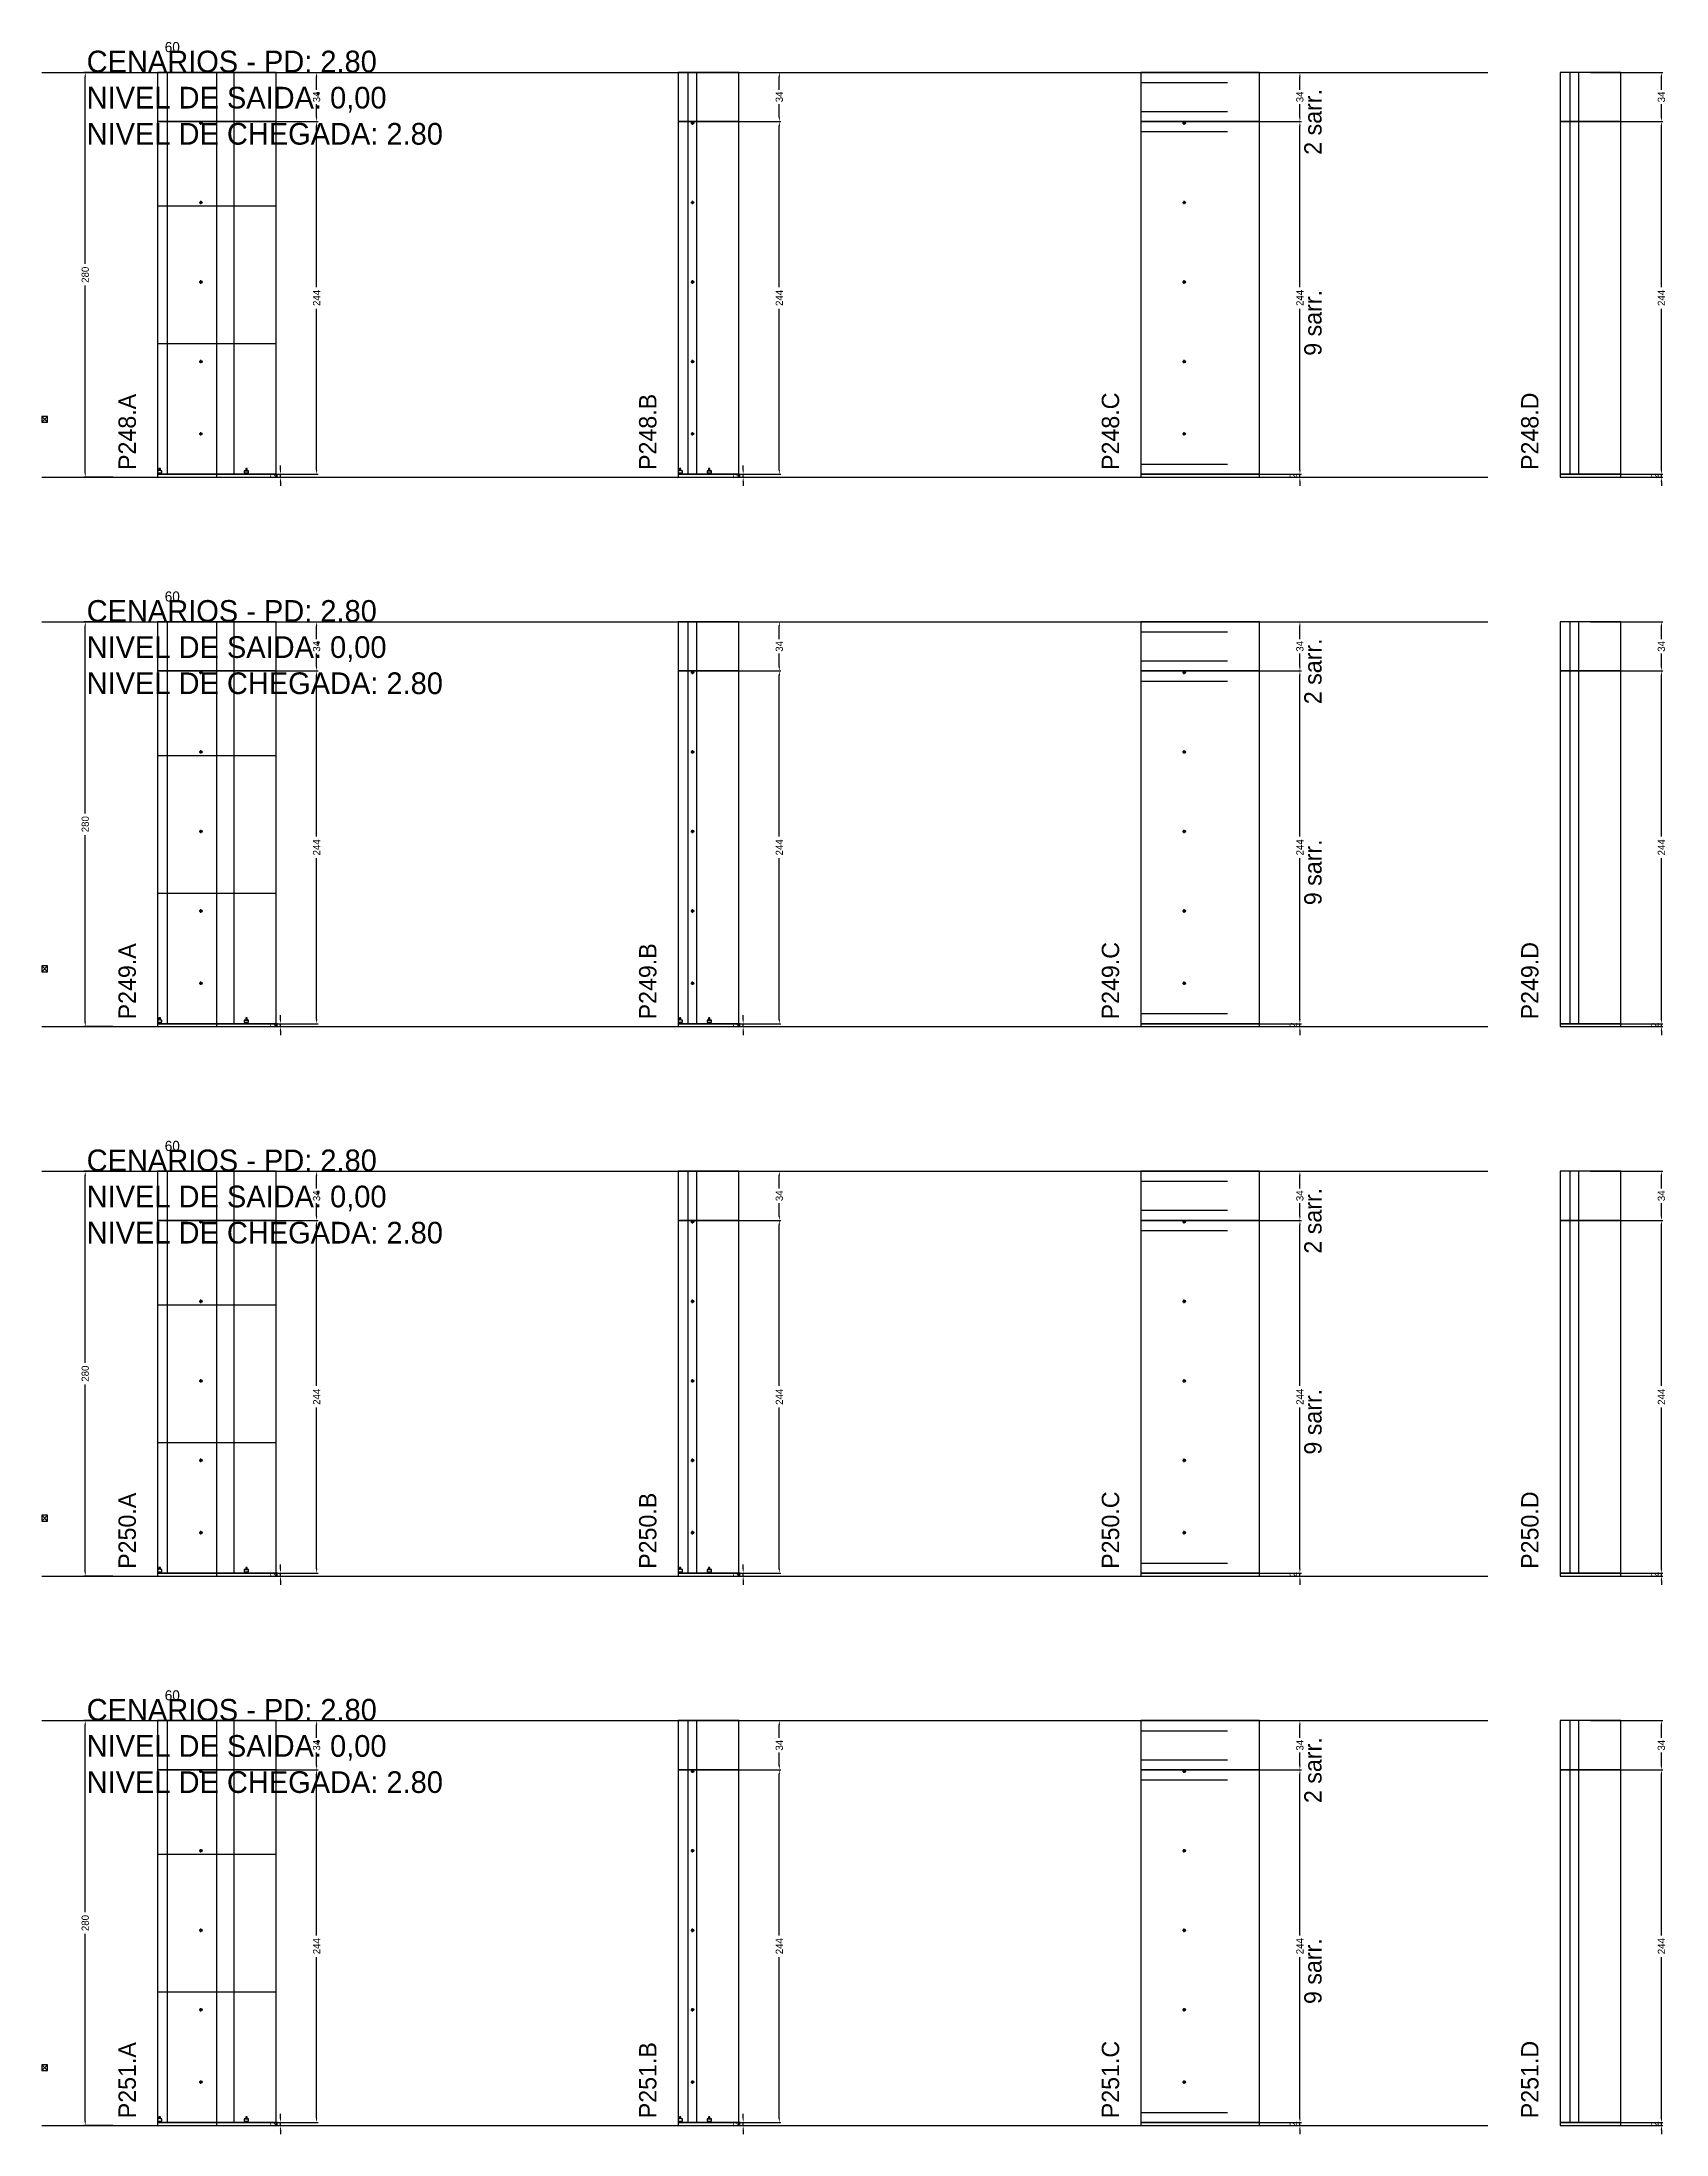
# Model space of a CAD drawing. Header units: centimetres. Extents: x -10500 to 4299, y -38766 to 295.
# Drawn here: x -7000 to -5877, y -35346 to -33899 of the extents above; entities that cross this region are included whole.
import ezdxf

# ---------------------------------------------------------------- set-up
doc = ezdxf.new("R2010")
doc.units = ezdxf.units.CM
doc.linetypes.add('DASHED', pattern=[2, -2])
for name, color, linetype in [('COTA', 241, 'Continuous'), ('COTAS FURACAO', 16, 'Continuous'), ('Madeira', 30, 'Continuous'), ('NOMENCLATURA', 7, 'Continuous'), ('Nível', 160, 'Continuous'), ('Painéis', 200, 'Continuous'), ('Perfil Metálico', 150, 'Continuous'), ('SARR_2.2x7', 40, 'Continuous'), ('texto', 7, 'Continuous')]:
    doc.layers.add(name, color=color, linetype=linetype)
doc.dimstyles.new('PAINEL-NOVA', dxfattribs={"dimtxt": 5, "dimasz": 3, "dimexe": 1, "dimexo": 1, "dimgap": 1, "dimtad": 1, "dimcen": 2.5, "dimazin": 3, "dimtfac": 1, "dimtmove": 0, "dimatfit": 3})

# ---------------------------------------------------------------- blocks, each defined once
blk = doc.blocks.new('_CLOSEDFILLED')
at = {"color": 0, "linetype": 'BYBLOCK'}
blk.add_solid([(-1, 0.16), (0, 0), (-1, -0.16)], dxfattribs=at)
blk = doc.blocks.new('*D2379')
for p, q in [((-6951, -33920), (-6971, -33920)), ((-6970, -34052.5), (-6970, -33923)), ((-6970, -34197), (-6970, -34067.5)), ((-6951, -34200), (-6971, -34200))]:
    blk.add_line(p, q)
at = {"layer": 'Defpoints'}
for p in [(-6950, -33920), (-6970, -34200), (-6950, -34200)]:
    blk.add_point(p, dxfattribs=at)
at = {"layer": 'COTA', "xscale": 3, "yscale": 3}
for p, rotation in [((-6970, -33920), 90), ((-6970, -34200), 270)]:
    blk.add_blockref('_CLOSEDFILLED', p, dxfattribs=dict(at, rotation=rotation))
at = {"layer": 'COTA', "insert": (-6970, -34060), "char_height": 5, "attachment_point": 5, "rotation": 90}
blk.add_mtext('280', dxfattribs=at)
blk = doc.blocks.new('MULDURA')
at = {"layer": 'Paineis'}
for p, q in [((0, 0), (4, 4)), ((4, 0), (0, 4))]:
    blk.add_line(p, q, dxfattribs=at)
blk.add_lwpolyline([(0, 0), (4, 0), (4, 4), (0, 4)], close=True, dxfattribs=at)
blk = doc.blocks.new('*D2381')
for p, q in [((-6859, -33954), (-6809, -33954)), ((-6810, -34068.5), (-6810, -33957)), ((-6810, -34195), (-6810, -34083.5)), ((-6859, -34198), (-6809, -34198))]:
    blk.add_line(p, q)
at = {"layer": 'Defpoints'}
for p in [(-6860, -33954), (-6860, -34198), (-6810, -34198)]:
    blk.add_point(p, dxfattribs=at)
at = {"layer": 'COTA', "xscale": 3, "yscale": 3}
for p, rotation in [((-6810, -33954), 90), ((-6810, -34198), 270)]:
    blk.add_blockref('_CLOSEDFILLED', p, dxfattribs=dict(at, rotation=rotation))
at = {"layer": 'COTA', "insert": (-6810, -34076), "char_height": 5, "attachment_point": 5, "rotation": 90}
blk.add_mtext('244', dxfattribs=at)
blk = doc.blocks.new('*D2382')
for p, q in [((-6859, -33920), (-6809, -33920)), ((-6810, -33932), (-6810, -33923)), ((-6810, -33951), (-6810, -33942)), ((-6859, -33954), (-6809, -33954))]:
    blk.add_line(p, q)
at = {"layer": 'Defpoints'}
for p in [(-6860, -33920), (-6860, -33954), (-6810, -33954)]:
    blk.add_point(p, dxfattribs=at)
at = {"layer": 'COTA', "xscale": 3, "yscale": 3}
for p, rotation in [((-6810, -33920), 90), ((-6810, -33954), 270)]:
    blk.add_blockref('_CLOSEDFILLED', p, dxfattribs=dict(at, rotation=rotation))
at = {"layer": 'COTA', "insert": (-6810, -33937), "char_height": 5, "attachment_point": 5, "rotation": 90}
blk.add_mtext('34', dxfattribs=at)
blk = doc.blocks.new('SLIPTEE')
at = {"layer": 'Paineis'}
blk.add_lwpolyline([(0, 0), (3, 0), (3, 1.5), (2, 1.5), (2, 3), (1, 3), (1, 1.5), (0, 1.5)], close=True, dxfattribs=at)
blk = doc.blocks.new('SLIPTDD')
at = {"layer": 'Paineis'}
blk.add_line((0, 1.5), (3, 1.5), dxfattribs=at)
blk.add_lwpolyline([(0, 0), (3, 0), (3, 1.5), (2, 1.5), (2, 3), (1, 3), (1, 1.5), (0, 1.5)], close=True, dxfattribs=at)
blk = doc.blocks.new('furacao')
at = {"layer": 'COTAS FURACAO'}
for p, q in [((-1.2, 0), (1.2, 0)), ((0, -1.2), (0, 1.2))]:
    blk.add_line(p, q, dxfattribs=at)
blk.add_circle((0, 0), 0.8, dxfattribs=at)
blk = doc.blocks.new('*D2384')
for p, q in [((-6539, -33954), (-6489, -33954)), ((-6490, -34068.5), (-6490, -33957)), ((-6490, -34195), (-6490, -34083.5)), ((-6539, -34198), (-6489, -34198))]:
    blk.add_line(p, q)
at = {"layer": 'Defpoints'}
for p in [(-6540, -33954), (-6540, -34198), (-6490, -34198)]:
    blk.add_point(p, dxfattribs=at)
at = {"layer": 'COTA', "xscale": 3, "yscale": 3}
for p, rotation in [((-6490, -33954), 90), ((-6490, -34198), 270)]:
    blk.add_blockref('_CLOSEDFILLED', p, dxfattribs=dict(at, rotation=rotation))
at = {"layer": 'COTA', "insert": (-6490, -34076), "char_height": 5, "attachment_point": 5, "rotation": 90}
blk.add_mtext('244', dxfattribs=at)
blk = doc.blocks.new('*D2385')
for p, q in [((-6539, -33920), (-6489, -33920)), ((-6490, -33932), (-6490, -33923)), ((-6490, -33951), (-6490, -33942)), ((-6539, -33954), (-6489, -33954))]:
    blk.add_line(p, q)
at = {"layer": 'Defpoints'}
for p in [(-6540, -33920), (-6540, -33954), (-6490, -33954)]:
    blk.add_point(p, dxfattribs=at)
at = {"layer": 'COTA', "xscale": 3, "yscale": 3}
for p, rotation in [((-6490, -33920), 90), ((-6490, -33954), 270)]:
    blk.add_blockref('_CLOSEDFILLED', p, dxfattribs=dict(at, rotation=rotation))
at = {"layer": 'COTA', "insert": (-6490, -33937), "char_height": 5, "attachment_point": 5, "rotation": 90}
blk.add_mtext('34', dxfattribs=at)
blk = doc.blocks.new('*D2387')
for p, q in [((-6179, -33954), (-6129, -33954)), ((-6130, -34068.5), (-6130, -33957)), ((-6130, -34195), (-6130, -34083.5)), ((-6179, -34198), (-6129, -34198))]:
    blk.add_line(p, q)
at = {"layer": 'Defpoints'}
for p in [(-6180, -33954), (-6180, -34198), (-6130, -34198)]:
    blk.add_point(p, dxfattribs=at)
at = {"layer": 'COTA', "xscale": 3, "yscale": 3}
for p, rotation in [((-6130, -33954), 90), ((-6130, -34198), 270)]:
    blk.add_blockref('_CLOSEDFILLED', p, dxfattribs=dict(at, rotation=rotation))
at = {"layer": 'COTA', "insert": (-6130, -34076), "char_height": 5, "attachment_point": 5, "rotation": 90}
blk.add_mtext('244', dxfattribs=at)
blk = doc.blocks.new('*D2388')
for p, q in [((-6179, -33920), (-6129, -33920)), ((-6130, -33932), (-6130, -33923)), ((-6130, -33951), (-6130, -33942)), ((-6179, -33954), (-6129, -33954))]:
    blk.add_line(p, q)
at = {"layer": 'Defpoints'}
for p in [(-6180, -33920), (-6180, -33954), (-6130, -33954)]:
    blk.add_point(p, dxfattribs=at)
at = {"layer": 'COTA', "xscale": 3, "yscale": 3}
for p, rotation in [((-6130, -33920), 90), ((-6130, -33954), 270)]:
    blk.add_blockref('_CLOSEDFILLED', p, dxfattribs=dict(at, rotation=rotation))
at = {"layer": 'COTA', "insert": (-6130, -33937), "char_height": 5, "attachment_point": 5, "rotation": 90}
blk.add_mtext('34', dxfattribs=at)
blk = doc.blocks.new('*D2390')
for p, q in [((-5929, -33954), (-5879, -33954)), ((-5880, -34068.5), (-5880, -33957)), ((-5880, -34195), (-5880, -34083.5)), ((-5929, -34198), (-5879, -34198))]:
    blk.add_line(p, q)
at = {"layer": 'Defpoints'}
for p in [(-5930, -33954), (-5930, -34198), (-5880, -34198)]:
    blk.add_point(p, dxfattribs=at)
at = {"layer": 'COTA', "xscale": 3, "yscale": 3}
for p, rotation in [((-5880, -33954), 90), ((-5880, -34198), 270)]:
    blk.add_blockref('_CLOSEDFILLED', p, dxfattribs=dict(at, rotation=rotation))
at = {"layer": 'COTA', "insert": (-5880, -34076), "char_height": 5, "attachment_point": 5, "rotation": 90}
blk.add_mtext('244', dxfattribs=at)
blk = doc.blocks.new('*D2391')
for p, q in [((-5929, -33920), (-5879, -33920)), ((-5880, -33932), (-5880, -33923)), ((-5880, -33951), (-5880, -33942)), ((-5929, -33954), (-5879, -33954))]:
    blk.add_line(p, q)
at = {"layer": 'Defpoints'}
for p in [(-5930, -33920), (-5930, -33954), (-5880, -33954)]:
    blk.add_point(p, dxfattribs=at)
at = {"layer": 'COTA', "xscale": 3, "yscale": 3}
for p, rotation in [((-5880, -33920), 90), ((-5880, -33954), 270)]:
    blk.add_blockref('_CLOSEDFILLED', p, dxfattribs=dict(at, rotation=rotation))
at = {"layer": 'COTA', "insert": (-5880, -33937), "char_height": 5, "attachment_point": 5, "rotation": 90}
blk.add_mtext('34', dxfattribs=at)
blk = doc.blocks.new('*D2405')
for p, q in [((-6951, -34300), (-6971, -34300)), ((-6970, -34432.5), (-6970, -34303)), ((-6970, -34577), (-6970, -34447.5)), ((-6951, -34580), (-6971, -34580))]:
    blk.add_line(p, q)
at = {"layer": 'Defpoints'}
for p in [(-6950, -34300), (-6970, -34580), (-6950, -34580)]:
    blk.add_point(p, dxfattribs=at)
at = {"layer": 'COTA', "xscale": 3, "yscale": 3}
for p, rotation in [((-6970, -34300), 90), ((-6970, -34580), 270)]:
    blk.add_blockref('_CLOSEDFILLED', p, dxfattribs=dict(at, rotation=rotation))
at = {"layer": 'COTA', "insert": (-6970, -34440), "char_height": 5, "attachment_point": 5, "rotation": 90}
blk.add_mtext('280', dxfattribs=at)
blk = doc.blocks.new('*D2407')
for p, q in [((-6859, -34334), (-6809, -34334)), ((-6810, -34448.5), (-6810, -34337)), ((-6810, -34575), (-6810, -34463.5)), ((-6859, -34578), (-6809, -34578))]:
    blk.add_line(p, q)
at = {"layer": 'Defpoints'}
for p in [(-6860, -34334), (-6860, -34578), (-6810, -34578)]:
    blk.add_point(p, dxfattribs=at)
at = {"layer": 'COTA', "xscale": 3, "yscale": 3}
for p, rotation in [((-6810, -34334), 90), ((-6810, -34578), 270)]:
    blk.add_blockref('_CLOSEDFILLED', p, dxfattribs=dict(at, rotation=rotation))
at = {"layer": 'COTA', "insert": (-6810, -34456), "char_height": 5, "attachment_point": 5, "rotation": 90}
blk.add_mtext('244', dxfattribs=at)
blk = doc.blocks.new('*D2408')
for p, q in [((-6859, -34300), (-6809, -34300)), ((-6810, -34312), (-6810, -34303)), ((-6810, -34331), (-6810, -34322)), ((-6859, -34334), (-6809, -34334))]:
    blk.add_line(p, q)
at = {"layer": 'Defpoints'}
for p in [(-6860, -34300), (-6860, -34334), (-6810, -34334)]:
    blk.add_point(p, dxfattribs=at)
at = {"layer": 'COTA', "xscale": 3, "yscale": 3}
for p, rotation in [((-6810, -34300), 90), ((-6810, -34334), 270)]:
    blk.add_blockref('_CLOSEDFILLED', p, dxfattribs=dict(at, rotation=rotation))
at = {"layer": 'COTA', "insert": (-6810, -34317), "char_height": 5, "attachment_point": 5, "rotation": 90}
blk.add_mtext('34', dxfattribs=at)
blk = doc.blocks.new('*D2410')
for p, q in [((-6539, -34334), (-6489, -34334)), ((-6490, -34448.5), (-6490, -34337)), ((-6490, -34575), (-6490, -34463.5)), ((-6539, -34578), (-6489, -34578))]:
    blk.add_line(p, q)
at = {"layer": 'Defpoints'}
for p in [(-6540, -34334), (-6540, -34578), (-6490, -34578)]:
    blk.add_point(p, dxfattribs=at)
at = {"layer": 'COTA', "xscale": 3, "yscale": 3}
for p, rotation in [((-6490, -34334), 90), ((-6490, -34578), 270)]:
    blk.add_blockref('_CLOSEDFILLED', p, dxfattribs=dict(at, rotation=rotation))
at = {"layer": 'COTA', "insert": (-6490, -34456), "char_height": 5, "attachment_point": 5, "rotation": 90}
blk.add_mtext('244', dxfattribs=at)
blk = doc.blocks.new('*D2411')
for p, q in [((-6539, -34300), (-6489, -34300)), ((-6490, -34312), (-6490, -34303)), ((-6490, -34331), (-6490, -34322)), ((-6539, -34334), (-6489, -34334))]:
    blk.add_line(p, q)
at = {"layer": 'Defpoints'}
for p in [(-6540, -34300), (-6540, -34334), (-6490, -34334)]:
    blk.add_point(p, dxfattribs=at)
at = {"layer": 'COTA', "xscale": 3, "yscale": 3}
for p, rotation in [((-6490, -34300), 90), ((-6490, -34334), 270)]:
    blk.add_blockref('_CLOSEDFILLED', p, dxfattribs=dict(at, rotation=rotation))
at = {"layer": 'COTA', "insert": (-6490, -34317), "char_height": 5, "attachment_point": 5, "rotation": 90}
blk.add_mtext('34', dxfattribs=at)
blk = doc.blocks.new('*D2413')
for p, q in [((-6179, -34334), (-6129, -34334)), ((-6130, -34448.5), (-6130, -34337)), ((-6130, -34575), (-6130, -34463.5)), ((-6179, -34578), (-6129, -34578))]:
    blk.add_line(p, q)
at = {"layer": 'Defpoints'}
for p in [(-6180, -34334), (-6180, -34578), (-6130, -34578)]:
    blk.add_point(p, dxfattribs=at)
at = {"layer": 'COTA', "xscale": 3, "yscale": 3}
for p, rotation in [((-6130, -34334), 90), ((-6130, -34578), 270)]:
    blk.add_blockref('_CLOSEDFILLED', p, dxfattribs=dict(at, rotation=rotation))
at = {"layer": 'COTA', "insert": (-6130, -34456), "char_height": 5, "attachment_point": 5, "rotation": 90}
blk.add_mtext('244', dxfattribs=at)
blk = doc.blocks.new('*D2414')
for p, q in [((-6179, -34300), (-6129, -34300)), ((-6130, -34312), (-6130, -34303)), ((-6130, -34331), (-6130, -34322)), ((-6179, -34334), (-6129, -34334))]:
    blk.add_line(p, q)
at = {"layer": 'Defpoints'}
for p in [(-6180, -34300), (-6180, -34334), (-6130, -34334)]:
    blk.add_point(p, dxfattribs=at)
at = {"layer": 'COTA', "xscale": 3, "yscale": 3}
for p, rotation in [((-6130, -34300), 90), ((-6130, -34334), 270)]:
    blk.add_blockref('_CLOSEDFILLED', p, dxfattribs=dict(at, rotation=rotation))
at = {"layer": 'COTA', "insert": (-6130, -34317), "char_height": 5, "attachment_point": 5, "rotation": 90}
blk.add_mtext('34', dxfattribs=at)
blk = doc.blocks.new('*D2416')
for p, q in [((-5929, -34334), (-5879, -34334)), ((-5880, -34448.5), (-5880, -34337)), ((-5880, -34575), (-5880, -34463.5)), ((-5929, -34578), (-5879, -34578))]:
    blk.add_line(p, q)
at = {"layer": 'Defpoints'}
for p in [(-5930, -34334), (-5930, -34578), (-5880, -34578)]:
    blk.add_point(p, dxfattribs=at)
at = {"layer": 'COTA', "xscale": 3, "yscale": 3}
for p, rotation in [((-5880, -34334), 90), ((-5880, -34578), 270)]:
    blk.add_blockref('_CLOSEDFILLED', p, dxfattribs=dict(at, rotation=rotation))
at = {"layer": 'COTA', "insert": (-5880, -34456), "char_height": 5, "attachment_point": 5, "rotation": 90}
blk.add_mtext('244', dxfattribs=at)
blk = doc.blocks.new('*D2417')
for p, q in [((-5929, -34300), (-5879, -34300)), ((-5880, -34312), (-5880, -34303)), ((-5880, -34331), (-5880, -34322)), ((-5929, -34334), (-5879, -34334))]:
    blk.add_line(p, q)
at = {"layer": 'Defpoints'}
for p in [(-5930, -34300), (-5930, -34334), (-5880, -34334)]:
    blk.add_point(p, dxfattribs=at)
at = {"layer": 'COTA', "xscale": 3, "yscale": 3}
for p, rotation in [((-5880, -34300), 90), ((-5880, -34334), 270)]:
    blk.add_blockref('_CLOSEDFILLED', p, dxfattribs=dict(at, rotation=rotation))
at = {"layer": 'COTA', "insert": (-5880, -34317), "char_height": 5, "attachment_point": 5, "rotation": 90}
blk.add_mtext('34', dxfattribs=at)
blk = doc.blocks.new('*D2431')
for p, q in [((-6951, -34680), (-6971, -34680)), ((-6970, -34812.5), (-6970, -34683)), ((-6970, -34957), (-6970, -34827.5)), ((-6951, -34960), (-6971, -34960))]:
    blk.add_line(p, q)
at = {"layer": 'Defpoints'}
for p in [(-6950, -34680), (-6970, -34960), (-6950, -34960)]:
    blk.add_point(p, dxfattribs=at)
at = {"layer": 'COTA', "xscale": 3, "yscale": 3}
for p, rotation in [((-6970, -34680), 90), ((-6970, -34960), 270)]:
    blk.add_blockref('_CLOSEDFILLED', p, dxfattribs=dict(at, rotation=rotation))
at = {"layer": 'COTA', "insert": (-6970, -34820), "char_height": 5, "attachment_point": 5, "rotation": 90}
blk.add_mtext('280', dxfattribs=at)
blk = doc.blocks.new('*D2433')
for p, q in [((-6859, -34714), (-6809, -34714)), ((-6810, -34828.5), (-6810, -34717)), ((-6810, -34955), (-6810, -34843.5)), ((-6859, -34958), (-6809, -34958))]:
    blk.add_line(p, q)
at = {"layer": 'Defpoints'}
for p in [(-6860, -34714), (-6860, -34958), (-6810, -34958)]:
    blk.add_point(p, dxfattribs=at)
at = {"layer": 'COTA', "xscale": 3, "yscale": 3}
for p, rotation in [((-6810, -34714), 90), ((-6810, -34958), 270)]:
    blk.add_blockref('_CLOSEDFILLED', p, dxfattribs=dict(at, rotation=rotation))
at = {"layer": 'COTA', "insert": (-6810, -34836), "char_height": 5, "attachment_point": 5, "rotation": 90}
blk.add_mtext('244', dxfattribs=at)
blk = doc.blocks.new('*D2434')
for p, q in [((-6859, -34680), (-6809, -34680)), ((-6810, -34692), (-6810, -34683)), ((-6859, -34714), (-6809, -34714)), ((-6810, -34711), (-6810, -34702))]:
    blk.add_line(p, q)
at = {"layer": 'Defpoints'}
for p in [(-6860, -34680), (-6860, -34714), (-6810, -34714)]:
    blk.add_point(p, dxfattribs=at)
at = {"layer": 'COTA', "xscale": 3, "yscale": 3}
for p, rotation in [((-6810, -34680), 90), ((-6810, -34714), 270)]:
    blk.add_blockref('_CLOSEDFILLED', p, dxfattribs=dict(at, rotation=rotation))
at = {"layer": 'COTA', "insert": (-6810, -34697), "char_height": 5, "attachment_point": 5, "rotation": 90}
blk.add_mtext('34', dxfattribs=at)
blk = doc.blocks.new('*D2436')
for p, q in [((-6539, -34714), (-6489, -34714)), ((-6490, -34828.5), (-6490, -34717)), ((-6490, -34955), (-6490, -34843.5)), ((-6539, -34958), (-6489, -34958))]:
    blk.add_line(p, q)
at = {"layer": 'Defpoints'}
for p in [(-6540, -34714), (-6540, -34958), (-6490, -34958)]:
    blk.add_point(p, dxfattribs=at)
at = {"layer": 'COTA', "xscale": 3, "yscale": 3}
for p, rotation in [((-6490, -34714), 90), ((-6490, -34958), 270)]:
    blk.add_blockref('_CLOSEDFILLED', p, dxfattribs=dict(at, rotation=rotation))
at = {"layer": 'COTA', "insert": (-6490, -34836), "char_height": 5, "attachment_point": 5, "rotation": 90}
blk.add_mtext('244', dxfattribs=at)
blk = doc.blocks.new('*D2437')
for p, q in [((-6539, -34680), (-6489, -34680)), ((-6490, -34692), (-6490, -34683)), ((-6539, -34714), (-6489, -34714)), ((-6490, -34711), (-6490, -34702))]:
    blk.add_line(p, q)
at = {"layer": 'Defpoints'}
for p in [(-6540, -34680), (-6540, -34714), (-6490, -34714)]:
    blk.add_point(p, dxfattribs=at)
at = {"layer": 'COTA', "xscale": 3, "yscale": 3}
for p, rotation in [((-6490, -34680), 90), ((-6490, -34714), 270)]:
    blk.add_blockref('_CLOSEDFILLED', p, dxfattribs=dict(at, rotation=rotation))
at = {"layer": 'COTA', "insert": (-6490, -34697), "char_height": 5, "attachment_point": 5, "rotation": 90}
blk.add_mtext('34', dxfattribs=at)
blk = doc.blocks.new('*D2439')
for p, q in [((-6179, -34714), (-6129, -34714)), ((-6130, -34828.5), (-6130, -34717)), ((-6130, -34955), (-6130, -34843.5)), ((-6179, -34958), (-6129, -34958))]:
    blk.add_line(p, q)
at = {"layer": 'Defpoints'}
for p in [(-6180, -34714), (-6180, -34958), (-6130, -34958)]:
    blk.add_point(p, dxfattribs=at)
at = {"layer": 'COTA', "xscale": 3, "yscale": 3}
for p, rotation in [((-6130, -34714), 90), ((-6130, -34958), 270)]:
    blk.add_blockref('_CLOSEDFILLED', p, dxfattribs=dict(at, rotation=rotation))
at = {"layer": 'COTA', "insert": (-6130, -34836), "char_height": 5, "attachment_point": 5, "rotation": 90}
blk.add_mtext('244', dxfattribs=at)
blk = doc.blocks.new('*D2440')
for p, q in [((-6179, -34680), (-6129, -34680)), ((-6130, -34692), (-6130, -34683)), ((-6179, -34714), (-6129, -34714)), ((-6130, -34711), (-6130, -34702))]:
    blk.add_line(p, q)
at = {"layer": 'Defpoints'}
for p in [(-6180, -34680), (-6180, -34714), (-6130, -34714)]:
    blk.add_point(p, dxfattribs=at)
at = {"layer": 'COTA', "xscale": 3, "yscale": 3}
for p, rotation in [((-6130, -34680), 90), ((-6130, -34714), 270)]:
    blk.add_blockref('_CLOSEDFILLED', p, dxfattribs=dict(at, rotation=rotation))
at = {"layer": 'COTA', "insert": (-6130, -34697), "char_height": 5, "attachment_point": 5, "rotation": 90}
blk.add_mtext('34', dxfattribs=at)
blk = doc.blocks.new('*D2442')
for p, q in [((-5929, -34714), (-5879, -34714)), ((-5880, -34828.5), (-5880, -34717)), ((-5880, -34955), (-5880, -34843.5)), ((-5929, -34958), (-5879, -34958))]:
    blk.add_line(p, q)
at = {"layer": 'Defpoints'}
for p in [(-5930, -34714), (-5930, -34958), (-5880, -34958)]:
    blk.add_point(p, dxfattribs=at)
at = {"layer": 'COTA', "xscale": 3, "yscale": 3}
for p, rotation in [((-5880, -34714), 90), ((-5880, -34958), 270)]:
    blk.add_blockref('_CLOSEDFILLED', p, dxfattribs=dict(at, rotation=rotation))
at = {"layer": 'COTA', "insert": (-5880, -34836), "char_height": 5, "attachment_point": 5, "rotation": 90}
blk.add_mtext('244', dxfattribs=at)
blk = doc.blocks.new('*D2443')
for p, q in [((-5929, -34680), (-5879, -34680)), ((-5880, -34692), (-5880, -34683)), ((-5929, -34714), (-5879, -34714)), ((-5880, -34711), (-5880, -34702))]:
    blk.add_line(p, q)
at = {"layer": 'Defpoints'}
for p in [(-5930, -34680), (-5930, -34714), (-5880, -34714)]:
    blk.add_point(p, dxfattribs=at)
at = {"layer": 'COTA', "xscale": 3, "yscale": 3}
for p, rotation in [((-5880, -34680), 90), ((-5880, -34714), 270)]:
    blk.add_blockref('_CLOSEDFILLED', p, dxfattribs=dict(at, rotation=rotation))
at = {"layer": 'COTA', "insert": (-5880, -34697), "char_height": 5, "attachment_point": 5, "rotation": 90}
blk.add_mtext('34', dxfattribs=at)
blk = doc.blocks.new('*D2457')
for p, q in [((-6951, -35060), (-6971, -35060)), ((-6970, -35192.5), (-6970, -35063)), ((-6970, -35337), (-6970, -35207.5)), ((-6951, -35340), (-6971, -35340))]:
    blk.add_line(p, q)
at = {"layer": 'Defpoints'}
for p in [(-6950, -35060), (-6970, -35340), (-6950, -35340)]:
    blk.add_point(p, dxfattribs=at)
at = {"layer": 'COTA', "xscale": 3, "yscale": 3}
for p, rotation in [((-6970, -35060), 90), ((-6970, -35340), 270)]:
    blk.add_blockref('_CLOSEDFILLED', p, dxfattribs=dict(at, rotation=rotation))
at = {"layer": 'COTA', "insert": (-6970, -35200), "char_height": 5, "attachment_point": 5, "rotation": 90}
blk.add_mtext('280', dxfattribs=at)
blk = doc.blocks.new('*D2459')
for p, q in [((-6859, -35094), (-6809, -35094)), ((-6810, -35208.5), (-6810, -35097)), ((-6810, -35335), (-6810, -35223.5)), ((-6859, -35338), (-6809, -35338))]:
    blk.add_line(p, q)
at = {"layer": 'Defpoints'}
for p in [(-6860, -35094), (-6860, -35338), (-6810, -35338)]:
    blk.add_point(p, dxfattribs=at)
at = {"layer": 'COTA', "xscale": 3, "yscale": 3}
for p, rotation in [((-6810, -35094), 90), ((-6810, -35338), 270)]:
    blk.add_blockref('_CLOSEDFILLED', p, dxfattribs=dict(at, rotation=rotation))
at = {"layer": 'COTA', "insert": (-6810, -35216), "char_height": 5, "attachment_point": 5, "rotation": 90}
blk.add_mtext('244', dxfattribs=at)
blk = doc.blocks.new('*D2460')
for p, q in [((-6859, -35060), (-6809, -35060)), ((-6810, -35072), (-6810, -35063)), ((-6810, -35091), (-6810, -35082)), ((-6859, -35094), (-6809, -35094))]:
    blk.add_line(p, q)
at = {"layer": 'Defpoints'}
for p in [(-6860, -35060), (-6860, -35094), (-6810, -35094)]:
    blk.add_point(p, dxfattribs=at)
at = {"layer": 'COTA', "xscale": 3, "yscale": 3}
for p, rotation in [((-6810, -35060), 90), ((-6810, -35094), 270)]:
    blk.add_blockref('_CLOSEDFILLED', p, dxfattribs=dict(at, rotation=rotation))
at = {"layer": 'COTA', "insert": (-6810, -35077), "char_height": 5, "attachment_point": 5, "rotation": 90}
blk.add_mtext('34', dxfattribs=at)
blk = doc.blocks.new('*D2462')
for p, q in [((-6539, -35094), (-6489, -35094)), ((-6490, -35208.5), (-6490, -35097)), ((-6490, -35335), (-6490, -35223.5)), ((-6539, -35338), (-6489, -35338))]:
    blk.add_line(p, q)
at = {"layer": 'Defpoints'}
for p in [(-6540, -35094), (-6540, -35338), (-6490, -35338)]:
    blk.add_point(p, dxfattribs=at)
at = {"layer": 'COTA', "xscale": 3, "yscale": 3}
for p, rotation in [((-6490, -35094), 90), ((-6490, -35338), 270)]:
    blk.add_blockref('_CLOSEDFILLED', p, dxfattribs=dict(at, rotation=rotation))
at = {"layer": 'COTA', "insert": (-6490, -35216), "char_height": 5, "attachment_point": 5, "rotation": 90}
blk.add_mtext('244', dxfattribs=at)
blk = doc.blocks.new('*D2463')
for p, q in [((-6539, -35060), (-6489, -35060)), ((-6490, -35072), (-6490, -35063)), ((-6490, -35091), (-6490, -35082)), ((-6539, -35094), (-6489, -35094))]:
    blk.add_line(p, q)
at = {"layer": 'Defpoints'}
for p in [(-6540, -35060), (-6540, -35094), (-6490, -35094)]:
    blk.add_point(p, dxfattribs=at)
at = {"layer": 'COTA', "xscale": 3, "yscale": 3}
for p, rotation in [((-6490, -35060), 90), ((-6490, -35094), 270)]:
    blk.add_blockref('_CLOSEDFILLED', p, dxfattribs=dict(at, rotation=rotation))
at = {"layer": 'COTA', "insert": (-6490, -35077), "char_height": 5, "attachment_point": 5, "rotation": 90}
blk.add_mtext('34', dxfattribs=at)
blk = doc.blocks.new('*D2465')
for p, q in [((-6179, -35094), (-6129, -35094)), ((-6130, -35208.5), (-6130, -35097)), ((-6130, -35335), (-6130, -35223.5)), ((-6179, -35338), (-6129, -35338))]:
    blk.add_line(p, q)
at = {"layer": 'Defpoints'}
for p in [(-6180, -35094), (-6180, -35338), (-6130, -35338)]:
    blk.add_point(p, dxfattribs=at)
at = {"layer": 'COTA', "xscale": 3, "yscale": 3}
for p, rotation in [((-6130, -35094), 90), ((-6130, -35338), 270)]:
    blk.add_blockref('_CLOSEDFILLED', p, dxfattribs=dict(at, rotation=rotation))
at = {"layer": 'COTA', "insert": (-6130, -35216), "char_height": 5, "attachment_point": 5, "rotation": 90}
blk.add_mtext('244', dxfattribs=at)
blk = doc.blocks.new('*D2466')
for p, q in [((-6179, -35060), (-6129, -35060)), ((-6130, -35072), (-6130, -35063)), ((-6130, -35091), (-6130, -35082)), ((-6179, -35094), (-6129, -35094))]:
    blk.add_line(p, q)
at = {"layer": 'Defpoints'}
for p in [(-6180, -35060), (-6180, -35094), (-6130, -35094)]:
    blk.add_point(p, dxfattribs=at)
at = {"layer": 'COTA', "xscale": 3, "yscale": 3}
for p, rotation in [((-6130, -35060), 90), ((-6130, -35094), 270)]:
    blk.add_blockref('_CLOSEDFILLED', p, dxfattribs=dict(at, rotation=rotation))
at = {"layer": 'COTA', "insert": (-6130, -35077), "char_height": 5, "attachment_point": 5, "rotation": 90}
blk.add_mtext('34', dxfattribs=at)
blk = doc.blocks.new('*D2468')
for p, q in [((-5929, -35094), (-5879, -35094)), ((-5880, -35208.5), (-5880, -35097)), ((-5880, -35335), (-5880, -35223.5)), ((-5929, -35338), (-5879, -35338))]:
    blk.add_line(p, q)
at = {"layer": 'Defpoints'}
for p in [(-5930, -35094), (-5930, -35338), (-5880, -35338)]:
    blk.add_point(p, dxfattribs=at)
at = {"layer": 'COTA', "xscale": 3, "yscale": 3}
for p, rotation in [((-5880, -35094), 90), ((-5880, -35338), 270)]:
    blk.add_blockref('_CLOSEDFILLED', p, dxfattribs=dict(at, rotation=rotation))
at = {"layer": 'COTA', "insert": (-5880, -35216), "char_height": 5, "attachment_point": 5, "rotation": 90}
blk.add_mtext('244', dxfattribs=at)
blk = doc.blocks.new('*D2469')
for p, q in [((-5929, -35060), (-5879, -35060)), ((-5880, -35072), (-5880, -35063)), ((-5880, -35091), (-5880, -35082)), ((-5929, -35094), (-5879, -35094))]:
    blk.add_line(p, q)
at = {"layer": 'Defpoints'}
for p in [(-5930, -35060), (-5930, -35094), (-5880, -35094)]:
    blk.add_point(p, dxfattribs=at)
at = {"layer": 'COTA', "xscale": 3, "yscale": 3}
for p, rotation in [((-5880, -35060), 90), ((-5880, -35094), 270)]:
    blk.add_blockref('_CLOSEDFILLED', p, dxfattribs=dict(at, rotation=rotation))
at = {"layer": 'COTA', "insert": (-5880, -35077), "char_height": 5, "attachment_point": 5, "rotation": 90}
blk.add_mtext('34', dxfattribs=at)

msp = doc.modelspace()

# ---------------------------------------------------------------- linework, layer by layer
at = {"layer": 'Madeira'}
for points in [[(-6920, -34012.4), (-6838, -34012.4)], [(-6920, -34107.6), (-6838, -34107.6)], [(-6920, -34392.4), (-6838, -34392.4)], [(-6920, -34487.6), (-6838, -34487.6)], [(-6920, -34772.4), (-6838, -34772.4)], [(-6920, -34867.6), (-6838, -34867.6)], [(-6920, -35152.4), (-6838, -35152.4)], [(-6920, -35247.6), (-6838, -35247.6)]]:
    msp.add_lwpolyline(points, dxfattribs=at)
at = {"layer": 'Nível', "linetype": 'DASHED'}
for points in [[(-7000, -33920), (-6000, -33920)], [(-7000, -34200), (-6000, -34200)], [(-7000, -34300), (-6000, -34300)], [(-7000, -34580), (-6000, -34580)], [(-7000, -34680), (-6000, -34680)], [(-7000, -34960), (-6000, -34960)], [(-7000, -35060), (-6000, -35060)], [(-7000, -35340), (-6000, -35340)]]:
    msp.add_lwpolyline(points, dxfattribs=at)
at = {"layer": 'Painéis'}
for points in [[(-6920, -33954), (-6838, -33954), (-6838, -33920), (-6920, -33920)], [(-6920, -34200), (-6838, -34200), (-6838, -33920), (-6920, -33920)], [(-6560, -33954), (-6518, -33954), (-6518, -33920), (-6560, -33920)], [(-6240, -33954), (-6158, -33954), (-6158, -33920), (-6240, -33920)], [(-5950, -33954), (-5908, -33954), (-5908, -33920), (-5950, -33920)], [(-6920, -34198), (-6838, -34198), (-6838, -33954), (-6920, -33954)], [(-6560, -34198), (-6518, -34198), (-6518, -33954), (-6560, -33954)], [(-6240, -34198), (-6158, -34198), (-6158, -33954), (-6240, -33954)], [(-5950, -34198), (-5908, -34198), (-5908, -33954), (-5950, -33954)], [(-6920, -34200), (-6838, -34200), (-6838, -34198), (-6920, -34198)], [(-6560, -34200), (-6518, -34200), (-6518, -34198), (-6560, -34198)], [(-6240, -34200), (-6158, -34200), (-6158, -34198), (-6240, -34198)], [(-5950, -34200), (-5908, -34200), (-5908, -34198), (-5950, -34198)], [(-6920, -34334), (-6838, -34334), (-6838, -34300), (-6920, -34300)], [(-6920, -34580), (-6838, -34580), (-6838, -34300), (-6920, -34300)], [(-6560, -34334), (-6518, -34334), (-6518, -34300), (-6560, -34300)], [(-6240, -34334), (-6158, -34334), (-6158, -34300), (-6240, -34300)], [(-5950, -34334), (-5908, -34334), (-5908, -34300), (-5950, -34300)], [(-6920, -34578), (-6838, -34578), (-6838, -34334), (-6920, -34334)], [(-6560, -34578), (-6518, -34578), (-6518, -34334), (-6560, -34334)], [(-6240, -34578), (-6158, -34578), (-6158, -34334), (-6240, -34334)], [(-5950, -34578), (-5908, -34578), (-5908, -34334), (-5950, -34334)], [(-6920, -34580), (-6838, -34580), (-6838, -34578), (-6920, -34578)], [(-6560, -34580), (-6518, -34580), (-6518, -34578), (-6560, -34578)], [(-6240, -34580), (-6158, -34580), (-6158, -34578), (-6240, -34578)], [(-5950, -34580), (-5908, -34580), (-5908, -34578), (-5950, -34578)], [(-6920, -34714), (-6838, -34714), (-6838, -34680), (-6920, -34680)], [(-6920, -34960), (-6838, -34960), (-6838, -34680), (-6920, -34680)], [(-6560, -34714), (-6518, -34714), (-6518, -34680), (-6560, -34680)], [(-6240, -34714), (-6158, -34714), (-6158, -34680), (-6240, -34680)], [(-5950, -34714), (-5908, -34714), (-5908, -34680), (-5950, -34680)], [(-6920, -34958), (-6838, -34958), (-6838, -34714), (-6920, -34714)], [(-6560, -34958), (-6518, -34958), (-6518, -34714), (-6560, -34714)], [(-6240, -34958), (-6158, -34958), (-6158, -34714), (-6240, -34714)], [(-5950, -34958), (-5908, -34958), (-5908, -34714), (-5950, -34714)], [(-6920, -34960), (-6838, -34960), (-6838, -34958), (-6920, -34958)], [(-6560, -34960), (-6518, -34960), (-6518, -34958), (-6560, -34958)], [(-6240, -34960), (-6158, -34960), (-6158, -34958), (-6240, -34958)], [(-5950, -34960), (-5908, -34960), (-5908, -34958), (-5950, -34958)], [(-6920, -35094), (-6838, -35094), (-6838, -35060), (-6920, -35060)], [(-6920, -35340), (-6838, -35340), (-6838, -35060), (-6920, -35060)], [(-6560, -35094), (-6518, -35094), (-6518, -35060), (-6560, -35060)], [(-6240, -35094), (-6158, -35094), (-6158, -35060), (-6240, -35060)], [(-5950, -35094), (-5908, -35094), (-5908, -35060), (-5950, -35060)], [(-6920, -35338), (-6838, -35338), (-6838, -35094), (-6920, -35094)], [(-6560, -35338), (-6518, -35338), (-6518, -35094), (-6560, -35094)], [(-6240, -35338), (-6158, -35338), (-6158, -35094), (-6240, -35094)], [(-5950, -35338), (-5908, -35338), (-5908, -35094), (-5950, -35094)], [(-6920, -35340), (-6838, -35340), (-6838, -35338), (-6920, -35338)], [(-6560, -35340), (-6518, -35340), (-6518, -35338), (-6560, -35338)], [(-6240, -35340), (-6158, -35340), (-6158, -35338), (-6240, -35338)], [(-5950, -35340), (-5908, -35340), (-5908, -35338), (-5950, -35338)]]:
    msp.add_lwpolyline(points, close=True, dxfattribs=at)
at = {"layer": 'Perfil Metálico'}
for p, q in [((-6879, -34200), (-6879, -33920)), ((-6879, -34580), (-6879, -34300)), ((-6879, -34960), (-6879, -34680)), ((-6879, -35340), (-6879, -35060))]:
    msp.add_line(p, q, dxfattribs=at)
at = {"layer": 'SARR_2.2x7'}
for points in [[(-6913, -33954), (-6913, -33920)], [(-6867, -33954), (-6867, -33920)], [(-6553, -33954), (-6553, -33920)], [(-6547, -33954), (-6547, -33920)], [(-5943, -33954), (-5943, -33920)], [(-5937, -33954), (-5937, -33920)], [(-6240, -33927), (-6180, -33927)], [(-6240, -33947), (-6180, -33947)], [(-6240, -33961), (-6180, -33961)], [(-6240, -34191), (-6180, -34191)], [(-6913, -34334), (-6913, -34300)], [(-6867, -34334), (-6867, -34300)], [(-6553, -34334), (-6553, -34300)], [(-6547, -34334), (-6547, -34300)], [(-6240, -34307), (-6180, -34307)], [(-5943, -34334), (-5943, -34300)], [(-5937, -34334), (-5937, -34300)], [(-6240, -34327), (-6180, -34327)], [(-6240, -34341), (-6180, -34341)], [(-6240, -34571), (-6180, -34571)], [(-6913, -34714), (-6913, -34680)], [(-6867, -34714), (-6867, -34680)], [(-6553, -34714), (-6553, -34680)], [(-6547, -34714), (-6547, -34680)], [(-6240, -34687), (-6180, -34687)], [(-5943, -34714), (-5943, -34680)], [(-5937, -34714), (-5937, -34680)], [(-6240, -34707), (-6180, -34707)], [(-6240, -34721), (-6180, -34721)], [(-6240, -34951), (-6180, -34951)], [(-6913, -35094), (-6913, -35060)], [(-6867, -35094), (-6867, -35060)], [(-6553, -35094), (-6553, -35060)], [(-6547, -35094), (-6547, -35060)], [(-5943, -35094), (-5943, -35060)], [(-5937, -35094), (-5937, -35060)], [(-6240, -35067), (-6180, -35067)], [(-6240, -35087), (-6180, -35087)], [(-6240, -35101), (-6180, -35101)], [(-6240, -35331), (-6180, -35331)]]:
    msp.add_lwpolyline(points, dxfattribs=at)
at = {"layer": 'SARR_2.2x7', "linetype": 'DASHED'}
for points in [[(-6913, -34198), (-6913, -33954)], [(-6867, -34198), (-6867, -33954)], [(-6553, -34198), (-6553, -33954)], [(-6547, -34198), (-6547, -33954)], [(-5943, -34198), (-5943, -33954)], [(-5937, -34198), (-5937, -33954)], [(-6913, -34578), (-6913, -34334)], [(-6867, -34578), (-6867, -34334)], [(-6553, -34578), (-6553, -34334)], [(-6547, -34578), (-6547, -34334)], [(-5943, -34578), (-5943, -34334)], [(-5937, -34578), (-5937, -34334)], [(-6913, -34958), (-6913, -34714)], [(-6867, -34958), (-6867, -34714)], [(-6553, -34958), (-6553, -34714)], [(-6547, -34958), (-6547, -34714)], [(-5943, -34958), (-5943, -34714)], [(-5937, -34958), (-5937, -34714)], [(-6913, -35338), (-6913, -35094)], [(-6867, -35338), (-6867, -35094)], [(-6553, -35338), (-6553, -35094)], [(-6547, -35338), (-6547, -35094)], [(-5943, -35338), (-5943, -35094)], [(-5937, -35338), (-5937, -35094)]]:
    msp.add_lwpolyline(points, dxfattribs=at)

# ---------------------------------------------------------------- block references
at = {"layer": 'COTA'}
for name, p in [('furacao', (-6890, -33955)), ('furacao', (-6550, -33955)), ('furacao', (-6210, -33955)), ('furacao', (-6890, -34010)), ('furacao', (-6550, -34010)), ('furacao', (-6210, -34010)), ('furacao', (-6890, -34065)), ('furacao', (-6550, -34065)), ('furacao', (-6210, -34065)), ('furacao', (-6890, -34120)), ('furacao', (-6550, -34120)), ('furacao', (-6210, -34120)), ('MULDURA', (-7000, -34162)), ('furacao', (-6890, -34170)), ('furacao', (-6550, -34170)), ('furacao', (-6210, -34170)), ('SLIPTEE', (-6920, -34197)), ('SLIPTDD', (-6860, -34197)), ('SLIPTEE', (-6560, -34197)), ('SLIPTDD', (-6540, -34197)), ('furacao', (-6890, -34335)), ('furacao', (-6550, -34335)), ('furacao', (-6210, -34335)), ('furacao', (-6890, -34390)), ('furacao', (-6550, -34390)), ('furacao', (-6210, -34390)), ('furacao', (-6890, -34445)), ('furacao', (-6550, -34445)), ('furacao', (-6210, -34445)), ('furacao', (-6890, -34500)), ('furacao', (-6550, -34500)), ('furacao', (-6210, -34500)), ('MULDURA', (-7000, -34542)), ('furacao', (-6890, -34550)), ('furacao', (-6550, -34550)), ('furacao', (-6210, -34550)), ('SLIPTEE', (-6920, -34577)), ('SLIPTDD', (-6860, -34577)), ('SLIPTEE', (-6560, -34577)), ('SLIPTDD', (-6540, -34577)), ('furacao', (-6890, -34715)), ('furacao', (-6550, -34715)), ('furacao', (-6210, -34715)), ('furacao', (-6890, -34770)), ('furacao', (-6550, -34770)), ('furacao', (-6210, -34770)), ('furacao', (-6890, -34825)), ('furacao', (-6550, -34825)), ('furacao', (-6210, -34825)), ('furacao', (-6890, -34880)), ('furacao', (-6550, -34880)), ('furacao', (-6210, -34880)), ('MULDURA', (-7000, -34922)), ('furacao', (-6890, -34930)), ('furacao', (-6550, -34930)), ('furacao', (-6210, -34930)), ('SLIPTEE', (-6920, -34957)), ('SLIPTDD', (-6860, -34957)), ('SLIPTEE', (-6560, -34957)), ('SLIPTDD', (-6540, -34957)), ('furacao', (-6890, -35095)), ('furacao', (-6550, -35095)), ('furacao', (-6210, -35095)), ('furacao', (-6890, -35150)), ('furacao', (-6550, -35150)), ('furacao', (-6210, -35150)), ('furacao', (-6890, -35205)), ('furacao', (-6550, -35205)), ('furacao', (-6210, -35205)), ('furacao', (-6890, -35260)), ('furacao', (-6550, -35260)), ('furacao', (-6210, -35260)), ('MULDURA', (-7000, -35302)), ('furacao', (-6890, -35310)), ('furacao', (-6550, -35310)), ('furacao', (-6210, -35310)), ('SLIPTEE', (-6920, -35337)), ('SLIPTDD', (-6860, -35337)), ('SLIPTEE', (-6560, -35337)), ('SLIPTDD', (-6540, -35337))]:
    msp.add_blockref(name, p, dxfattribs=at)

# ---------------------------------------------------------------- texts
at = {"layer": 'NOMENCLATURA'}
for s, p in [('CENARIOS - PD: 2.80', (-6969, -33920)), ('NIVEL DE SAIDA: 0,00', (-6969, -33945)), ('NIVEL DE CHEGADA: 2.80', (-6969, -33970)), ('CENARIOS - PD: 2.80', (-6969, -34300)), ('NIVEL DE SAIDA: 0,00', (-6969, -34325)), ('NIVEL DE CHEGADA: 2.80', (-6969, -34350)), ('CENARIOS - PD: 2.80', (-6969, -34680)), ('NIVEL DE SAIDA: 0,00', (-6969, -34705)), ('NIVEL DE CHEGADA: 2.80', (-6969, -34730)), ('CENARIOS - PD: 2.80', (-6969, -35060)), ('NIVEL DE SAIDA: 0,00', (-6969, -35085)), ('NIVEL DE CHEGADA: 2.80', (-6969, -35110))]:
    msp.add_text(s, height=15, dxfattribs=at).set_placement(p)
for s, p in [('2 sarr.', (-6115, -33977)), ('9 sarr.', (-6115, -34116)), ('P248.A', (-6935, -34195)), ('P248.B', (-6575, -34195)), ('P248.C', (-6255, -34195)), ('P248.D', (-5965, -34195)), ('2 sarr.', (-6115, -34357)), ('9 sarr.', (-6115, -34496)), ('P249.A', (-6935, -34575)), ('P249.B', (-6575, -34575)), ('P249.C', (-6255, -34575)), ('P249.D', (-5965, -34575)), ('2 sarr.', (-6115, -34737)), ('9 sarr.', (-6115, -34876)), ('P250.A', (-6935, -34955)), ('P250.B', (-6575, -34955)), ('P250.C', (-6255, -34955)), ('P250.D', (-5965, -34955)), ('2 sarr.', (-6115, -35117)), ('9 sarr.', (-6115, -35256)), ('P251.A', (-6935, -35335)), ('P251.B', (-6575, -35335)), ('P251.C', (-6255, -35335)), ('P251.D', (-5965, -35335))]:
    msp.add_text(s, height=12, rotation=90, dxfattribs=at).set_placement(p)
at = {"layer": 'texto'}
for p in [(-6915, -33906), (-6915, -34286), (-6915, -34666), (-6915, -35046)]:
    msp.add_text('60', height=7, dxfattribs=at).set_placement(p)

# ---------------------------------------------------------------- dimensions: what is measured, and where the dimension line sits
at = {"layer": 'COTA'}
for base, p1, p2, picture, middle in [((-6970, -34200), (-6950, -34200), (-6950, -33920), '*D2379', (-6970, -34060)), ((-6810, -33954), (-6860, -33954), (-6860, -33920), '*D2382', (-6810, -33937)), ((-6490, -33954), (-6540, -33954), (-6540, -33920), '*D2385', (-6490, -33937)), ((-6130, -33954), (-6180, -33954), (-6180, -33920), '*D2388', (-6130, -33937)), ((-5880, -33954), (-5930, -33954), (-5930, -33920), '*D2391', (-5880, -33937)), ((-6810, -34198), (-6860, -34198), (-6860, -33954), '*D2381', (-6810, -34076)), ((-6490, -34198), (-6540, -34198), (-6540, -33954), '*D2384', (-6490, -34076)), ((-6130, -34198), (-6180, -34198), (-6180, -33954), '*D2387', (-6130, -34076)), ((-5880, -34198), (-5930, -34198), (-5930, -33954), '*D2390', (-5880, -34076)), ((-6970, -34580), (-6950, -34580), (-6950, -34300), '*D2405', (-6970, -34440)), ((-6810, -34334), (-6860, -34334), (-6860, -34300), '*D2408', (-6810, -34317)), ((-6490, -34334), (-6540, -34334), (-6540, -34300), '*D2411', (-6490, -34317)), ((-6130, -34334), (-6180, -34334), (-6180, -34300), '*D2414', (-6130, -34317)), ((-5880, -34334), (-5930, -34334), (-5930, -34300), '*D2417', (-5880, -34317)), ((-6810, -34578), (-6860, -34578), (-6860, -34334), '*D2407', (-6810, -34456)), ((-6490, -34578), (-6540, -34578), (-6540, -34334), '*D2410', (-6490, -34456)), ((-6130, -34578), (-6180, -34578), (-6180, -34334), '*D2413', (-6130, -34456)), ((-5880, -34578), (-5930, -34578), (-5930, -34334), '*D2416', (-5880, -34456)), ((-6970, -34960), (-6950, -34960), (-6950, -34680), '*D2431', (-6970, -34820)), ((-6810, -34714), (-6860, -34714), (-6860, -34680), '*D2434', (-6810, -34697)), ((-6490, -34714), (-6540, -34714), (-6540, -34680), '*D2437', (-6490, -34697)), ((-6130, -34714), (-6180, -34714), (-6180, -34680), '*D2440', (-6130, -34697)), ((-5880, -34714), (-5930, -34714), (-5930, -34680), '*D2443', (-5880, -34697)), ((-6810, -34958), (-6860, -34958), (-6860, -34714), '*D2433', (-6810, -34836)), ((-6490, -34958), (-6540, -34958), (-6540, -34714), '*D2436', (-6490, -34836)), ((-6130, -34958), (-6180, -34958), (-6180, -34714), '*D2439', (-6130, -34836)), ((-5880, -34958), (-5930, -34958), (-5930, -34714), '*D2442', (-5880, -34836)), ((-6970, -35340), (-6950, -35340), (-6950, -35060), '*D2457', (-6970, -35200)), ((-6810, -35094), (-6860, -35094), (-6860, -35060), '*D2460', (-6810, -35077)), ((-6490, -35094), (-6540, -35094), (-6540, -35060), '*D2463', (-6490, -35077)), ((-6130, -35094), (-6180, -35094), (-6180, -35060), '*D2466', (-6130, -35077)), ((-5880, -35094), (-5930, -35094), (-5930, -35060), '*D2469', (-5880, -35077)), ((-6810, -35338), (-6860, -35338), (-6860, -35094), '*D2459', (-6810, -35216)), ((-6490, -35338), (-6540, -35338), (-6540, -35094), '*D2462', (-6490, -35216)), ((-6130, -35338), (-6180, -35338), (-6180, -35094), '*D2465', (-6130, -35216)), ((-5880, -35338), (-5930, -35338), (-5930, -35094), '*D2468', (-5880, -35216))]:
    dim = msp.add_linear_dim(base=base, p1=p1, p2=p2, angle=90, dimstyle='PAINEL-NOVA', dxfattribs=at)
    dim.commit()
    dim.dimension.update_dxf_attribs({"geometry": picture, "text_midpoint": middle})
for base, p1, p2 in [((-6835, -34200), (-6860, -34200), (-6860, -34198)), ((-6515, -34200), (-6540, -34200), (-6540, -34198)), ((-6130, -34200), (-6180, -34200), (-6180, -34198)), ((-5880, -34200), (-5930, -34200), (-5930, -34198)), ((-6835, -34580), (-6860, -34580), (-6860, -34578)), ((-6515, -34580), (-6540, -34580), (-6540, -34578)), ((-6130, -34580), (-6180, -34580), (-6180, -34578)), ((-5880, -34580), (-5930, -34580), (-5930, -34578)), ((-6835, -34960), (-6860, -34960), (-6860, -34958)), ((-6515, -34960), (-6540, -34960), (-6540, -34958)), ((-6130, -34960), (-6180, -34960), (-6180, -34958)), ((-5880, -34960), (-5930, -34960), (-5930, -34958)), ((-6835, -35340), (-6860, -35340), (-6860, -35338)), ((-6515, -35340), (-6540, -35340), (-6540, -35338)), ((-6130, -35340), (-6180, -35340), (-6180, -35338)), ((-5880, -35340), (-5930, -35340), (-5930, -35338))]:
    msp.add_linear_dim(base=base, p1=p1, p2=p2, angle=90, dimstyle='PAINEL-NOVA', dxfattribs=at).render()

doc.saveas('drawing.dxf')
